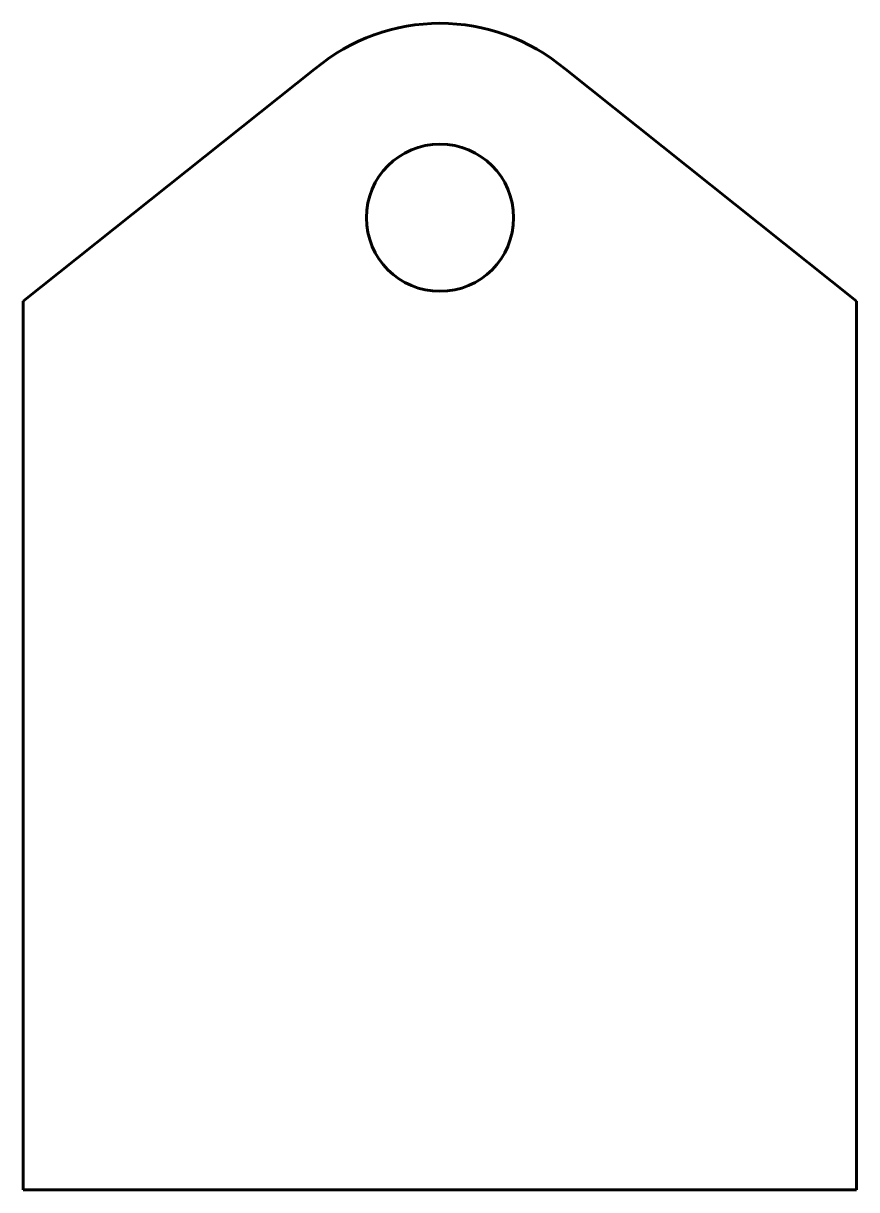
# Model space of a CAD drawing. Header units: millimetres. Extents: x -52 to 248, y 12 to 432.
import ezdxf

# ---------------------------------------------------------------- set-up
doc = ezdxf.new("R2010")
doc.units = ezdxf.units.MM
doc.linetypes.add('K5LT_BASIC', pattern=[0])

msp = doc.modelspace()

# ---------------------------------------------------------------- linework, layer by layer
at = {"color": 150, "linetype": 'K5LT_BASIC', "lineweight": 60}
for p, q in [((-52.39, 332.17), (52.43, 415.64)), ((247.61, 332.17), (142.79, 415.64)), ((-52.39, 12.17), (-52.39, 332.17)), ((247.61, 12.17), (247.61, 332.17)), ((-52.39, 12.17), (247.61, 12.17))]:
    msp.add_line(p, q, dxfattribs=at)
msp.add_circle((97.61, 362.17), 26.5, dxfattribs=at)
msp.add_arc((97.61, 362.17), 70, 49.8014, 130.1986, dxfattribs=at)

doc.saveas('drawing.dxf')
